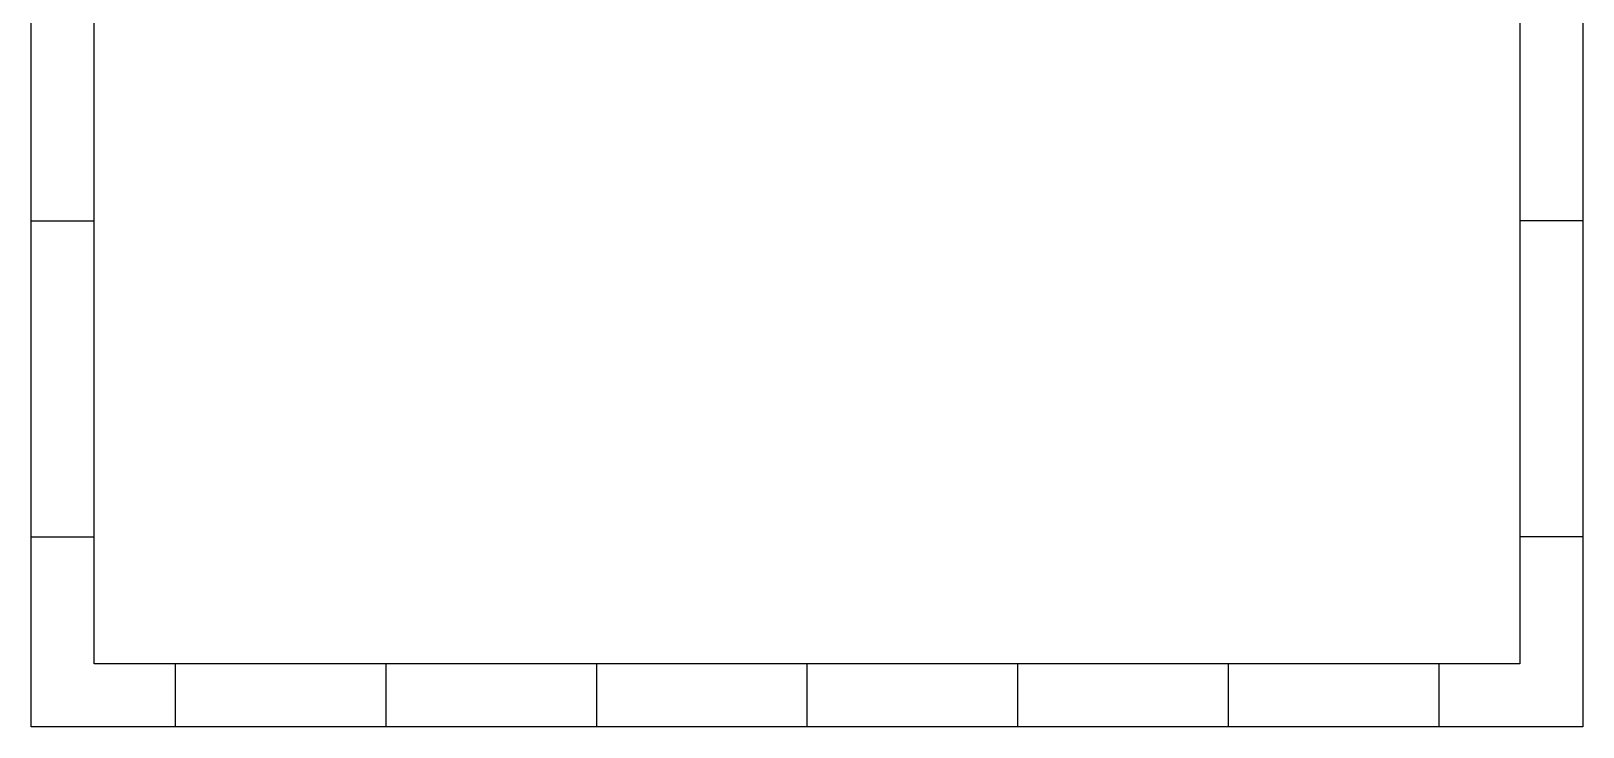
# Model space of a CAD drawing. Header units: millimetres. Extents: x 2995 to 3731, y 1142 to 1923.
# Drawn here: x 2995 to 3731, y 1142 to 1473 of the extents above; entities that cross this region are included whole.
import ezdxf

# ---------------------------------------------------------------- set-up
doc = ezdxf.new("R2010")
doc.units = ezdxf.units.MM

msp = doc.modelspace()

# ---------------------------------------------------------------- linework, layer by layer
at = {"lineweight": -2}
for p, q in [((2994.587, 1382.754), (3024.587, 1382.754)), ((3731.427, 1382.754), (3701.427, 1382.754)), ((2994.587, 1232.754), (3024.587, 1232.754)), ((3731.427, 1232.754), (3701.427, 1232.754))]:
    msp.add_line(p, q, dxfattribs=at)
for p, q in [((3063.007, 1172.492), (3063.007, 1142.492)), ((3163.007, 1172.492), (3163.007, 1142.492)), ((3263.007, 1172.492), (3263.007, 1142.492)), ((3363.007, 1172.492), (3363.007, 1142.492)), ((3463.007, 1172.492), (3463.007, 1142.492)), ((3563.007, 1172.492), (3563.007, 1142.492)), ((3663.007, 1172.492), (3663.007, 1142.492))]:
    msp.add_line(p, q)
for points in [[(2994.587, 1923.015), (3731.427, 1923.015), (3731.427, 1142.492), (2994.587, 1142.492)], [(3024.587, 1893.015), (3701.427, 1893.015), (3701.427, 1172.492), (3024.587, 1172.492)]]:
    msp.add_lwpolyline(points, close=True)

doc.saveas('drawing.dxf')
